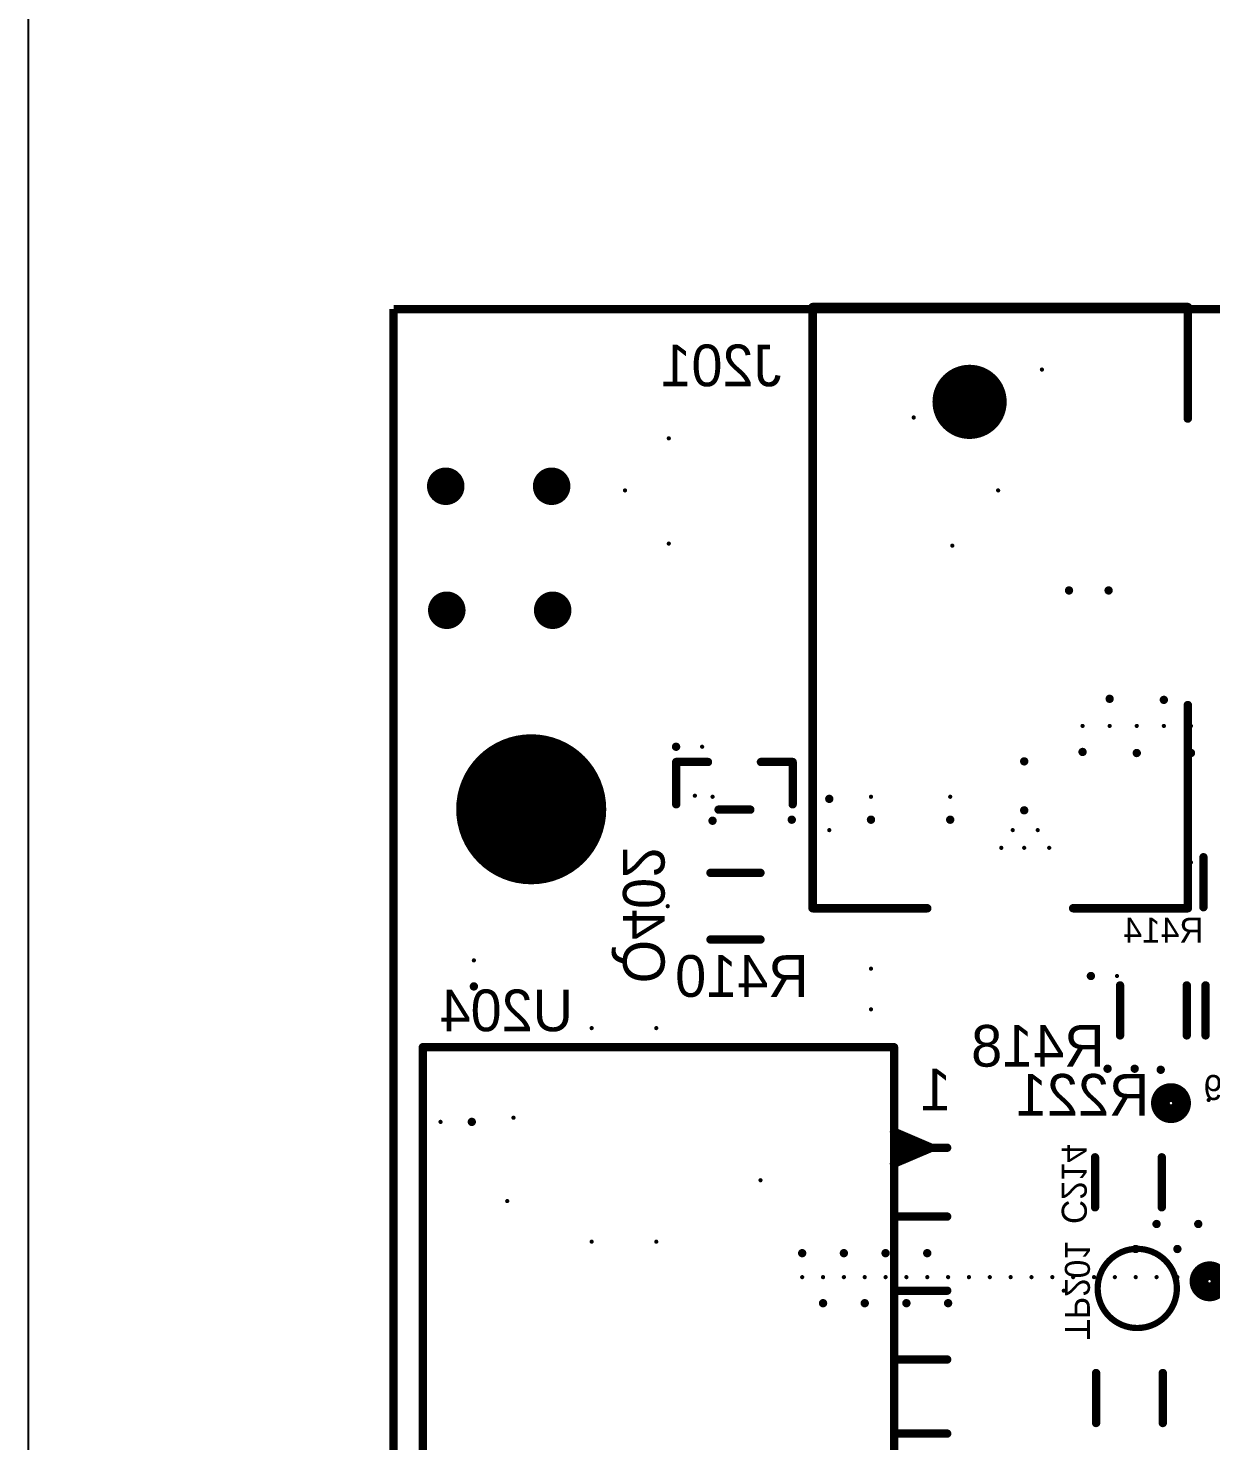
# Model space of a CAD drawing. Extents: x -22 to 197, y -17 to 116.
# Drawn here: x -22.35 to 6.02, y 48.12 to 82.01 of the extents above; entities that cross this region are included whole.
import ezdxf

# ---------------------------------------------------------------- set-up
doc = ezdxf.new("R2010")
doc.units = 0
doc.header["$MEASUREMENT"] = 0
doc.layers.get('0').update_dxf_attribs({"linetype": 'CONTINUOUS'})
for name, color, linetype in [('BOTTOMOVERLAY', 54, 'CONTINUOUS'), ('DRILLDRAWING', 1, 'CONTINUOUS'), ('MECHANICAL1', 6, 'CONTINUOUS')]:
    doc.layers.add(name, color=color, linetype=linetype)

msp = doc.modelspace()

# ---------------------------------------------------------------- linework, layer by layer
at = {"linetype": 'CONTINUOUS'}
msp.add_lwpolyline([(-22.345, -16.637), (196.901, -16.637), (196.901, 115.701), (-22.345, 115.701)], close=True, dxfattribs=at)
at = {"layer": 'BOTTOMOVERLAY'}
for points, const_width in [([(-3.531, 60.893), (-3.531, 75.318)], 0.203), ([(-3.531, 75.318), (5.469, 75.318)], 0.203), ([(5.469, 72.643), (5.469, 75.318)], 0.203), ([(5.469, 60.893), (5.469, 65.768)], 0.203), ([(-6.803, 63.387), (-6.803, 64.403)], 0.2), ([(-6.803, 64.403), (-6.041, 64.403)], 0.2), ([(-4.771, 64.403), (-4.009, 64.403)], 0.2), ([(-4.009, 63.387), (-4.009, 64.403)], 0.2), ([(-5.787, 63.26), (-5.025, 63.26)], 0.2), ([(5.844, 60.918), (5.844, 62.118)], 0.2), ([(-5.981, 61.743), (-4.781, 61.743)], 0.2), ([(-3.531, 60.893), (-0.781, 60.893)], 0.203), ([(2.719, 60.893), (5.469, 60.893)], 0.203), ([(-5.981, 60.143), (-4.781, 60.143)], 0.2), ([(3.844, 57.843), (3.844, 59.043)], 0.2), ([(5.444, 57.843), (5.444, 59.043)], 0.2), ([(5.894, 57.843), (5.894, 59.043)], 0.2), ([(-12.881, 57.56), (-1.578, 57.56)], 0.2), ([(-12.881, 45.876), (-12.881, 57.56)], 0.2), ([(-1.578, 45.876), (-1.578, 57.56)], 0.2), ([(-1.578, 55.528), (-1.573, 55.528)], 0.203), ([(-1.573, 55.528), (-0.684, 55.147)], 0.203), ([(-1.578, 54.766), (-0.684, 55.147)], 0.203), ([(-1.573, 55.147), (-0.303, 55.147)], 0.2), ([(-1.446, 54.915), (-1.446, 55.401)], 0.203), ([(-1.446, 55.274), (-1.065, 55.274)], 0.203), ([(-1.446, 55.02), (-1.065, 55.02)], 0.203), ([(3.244, 53.718), (3.244, 54.918)], 0.2), ([(4.844, 53.718), (4.844, 54.918)], 0.2), ([(-1.573, 53.496), (-0.303, 53.496)], 0.2), ([(-1.573, 51.718), (-0.303, 51.718)], 0.2), ([(-1.573, 50.067), (-0.303, 50.067)], 0.2), ([(3.269, 48.543), (3.269, 49.743)], 0.2), ([(4.869, 48.543), (4.869, 49.743)], 0.2), ([(-1.573, 48.289), (-0.303, 48.289)], 0.2)]:
    msp.add_lwpolyline(points, dxfattribs=dict(at, const_width=const_width))
for points, const_width in [([(-3.582, 75.318, 1), (-3.481, 75.318, 1)], 0.102), ([(-3.582, 75.318, 1), (-3.481, 75.318, 1)], 0.102), ([(5.418, 75.318, 1), (5.519, 75.318, 1)], 0.102), ([(5.418, 75.318, 1), (5.519, 75.318, 1)], 0.102), ([(5.418, 72.643, 1), (5.519, 72.643, 1)], 0.102), ([(5.418, 65.768, 1), (5.519, 65.768, 1)], 0.102), ([(-6.853, 64.403, 1), (-6.753, 64.403, 1)], 0.1), ([(-6.853, 64.403, 1), (-6.753, 64.403, 1)], 0.1), ([(-6.091, 64.403, 1), (-5.991, 64.403, 1)], 0.1), ([(-4.821, 64.403, 1), (-4.721, 64.403, 1)], 0.1), ([(-4.059, 64.403, 1), (-3.959, 64.403, 1)], 0.1), ([(-4.059, 64.403, 1), (-3.959, 64.403, 1)], 0.1), ([(-6.853, 63.387, 1), (-6.753, 63.387, 1)], 0.1), ([(-4.059, 63.387, 1), (-3.959, 63.387, 1)], 0.1), ([(-5.837, 63.26, 1), (-5.737, 63.26, 1)], 0.1), ([(-5.075, 63.26, 1), (-4.975, 63.26, 1)], 0.1), ([(5.794, 62.118, 1), (5.894, 62.118, 1)], 0.1), ([(-6.031, 61.743, 1), (-5.931, 61.743, 1)], 0.1), ([(-4.831, 61.743, 1), (-4.731, 61.743, 1)], 0.1), ([(5.794, 60.918, 1), (5.894, 60.918, 1)], 0.1), ([(-3.582, 60.893, 1), (-3.481, 60.893, 1)], 0.102), ([(-3.582, 60.893, 1), (-3.481, 60.893, 1)], 0.102), ([(-0.832, 60.893, 1), (-0.731, 60.893, 1)], 0.102), ([(2.668, 60.893, 1), (2.769, 60.893, 1)], 0.102), ([(5.418, 60.893, 1), (5.519, 60.893, 1)], 0.102), ([(5.418, 60.893, 1), (5.519, 60.893, 1)], 0.102), ([(-6.031, 60.143, 1), (-5.931, 60.143, 1)], 0.1), ([(-4.831, 60.143, 1), (-4.731, 60.143, 1)], 0.1), ([(3.794, 59.043, 1), (3.894, 59.043, 1)], 0.1), ([(5.394, 59.043, 1), (5.494, 59.043, 1)], 0.1), ([(5.844, 59.043, 1), (5.944, 59.043, 1)], 0.1), ([(-12.931, 57.56, 1), (-12.831, 57.56, 1)], 0.1), ([(-12.931, 57.56, 1), (-12.831, 57.56, 1)], 0.1), ([(-1.628, 57.56, 1), (-1.528, 57.56, 1)], 0.1), ([(-1.628, 57.56, 1), (-1.528, 57.56, 1)], 0.1), ([(3.794, 57.843, 1), (3.894, 57.843, 1)], 0.1), ([(5.394, 57.843, 1), (5.494, 57.843, 1)], 0.1), ([(5.844, 57.843, 1), (5.944, 57.843, 1)], 0.1), ([(5.319, 56.218, 1), (4.811, 56.218, 1)], 0.45), ([(4.698, 56.218, 1), (4.923, 56.218, 1)], 0.225), ([(5.206, 56.218, 1), (5.431, 56.218, 1)], 0.225), ([(-1.629, 55.528, 1), (-1.528, 55.528, 1)], 0.102), ([(-1.624, 55.528, 1), (-1.523, 55.528, 1)], 0.102), ([(-1.624, 55.528, 1), (-1.523, 55.528, 1)], 0.102), ([(-1.623, 55.147, 1), (-1.523, 55.147, 1)], 0.1), ([(-1.497, 55.401, 1), (-1.396, 55.401, 1)], 0.102), ([(-1.497, 55.274, 1), (-1.396, 55.274, 1)], 0.102), ([(-1.116, 55.274, 1), (-1.015, 55.274, 1)], 0.102), ([(-0.735, 55.147, 1), (-0.634, 55.147, 1)], 0.102), ([(-0.735, 55.147, 1), (-0.634, 55.147, 1)], 0.102), ([(-0.353, 55.147, 1), (-0.253, 55.147, 1)], 0.1), ([(-1.497, 55.02, 1), (-1.396, 55.02, 1)], 0.102), ([(-1.497, 54.915, 1), (-1.396, 54.915, 1)], 0.102), ([(-1.116, 55.02, 1), (-1.015, 55.02, 1)], 0.102), ([(3.194, 54.918, 1), (3.294, 54.918, 1)], 0.1), ([(4.794, 54.918, 1), (4.894, 54.918, 1)], 0.1), ([(-1.629, 54.766, 1), (-1.528, 54.766, 1)], 0.102), ([(-1.623, 53.496, 1), (-1.523, 53.496, 1)], 0.1), ([(-0.353, 53.496, 1), (-0.253, 53.496, 1)], 0.1), ([(3.194, 53.718, 1), (3.294, 53.718, 1)], 0.1), ([(4.794, 53.718, 1), (4.894, 53.718, 1)], 0.1), ([(5.206, 51.772, 1), (3.306, 51.772, 1)], 0.15), ([(6.244, 51.943, 1), (5.736, 51.943, 1)], 0.45), ([(5.623, 51.943, 1), (5.848, 51.943, 1)], 0.225), ([(-1.623, 51.718, 1), (-1.523, 51.718, 1)], 0.1), ([(-0.353, 51.718, 1), (-0.253, 51.718, 1)], 0.1), ([(3.268, 51.772, 1), (3.343, 51.772, 1)], 0.075), ([(5.168, 51.772, 1), (5.243, 51.772, 1)], 0.075), ([(-1.623, 50.067, 1), (-1.523, 50.067, 1)], 0.1), ([(-0.353, 50.067, 1), (-0.253, 50.067, 1)], 0.1), ([(3.219, 49.743, 1), (3.319, 49.743, 1)], 0.1), ([(4.819, 49.743, 1), (4.919, 49.743, 1)], 0.1), ([(3.219, 48.543, 1), (3.319, 48.543, 1)], 0.1), ([(4.819, 48.543, 1), (4.919, 48.543, 1)], 0.1), ([(-1.623, 48.289, 1), (-1.523, 48.289, 1)], 0.1), ([(-0.353, 48.289, 1), (-0.253, 48.289, 1)], 0.1)]:
    msp.add_lwpolyline(points, format="xyb", close=True, dxfattribs=dict(at, const_width=const_width))
at = {"layer": 'DRILLDRAWING', "const_width": 0.2}
for points in [[(-13.581, 75.268), (79.419, 75.268)], [(-13.581, 11.268), (-13.581, 75.268)]]:
    msp.add_lwpolyline(points, dxfattribs=at)
at = {"layer": 'DRILLDRAWING'}
for points, const_width in [([(-0.211, 73.043, 1), (0.679, 73.043, 1)], 0.89), ([(1.944, 73.818, 1), (1.994, 73.818, 1)], 0.05), ([(-1.131, 72.668, 1), (-1.081, 72.668, 1)], 0.05), ([(-7.006, 72.168, 1), (-6.956, 72.168, 1)], 0.05), ([(-12.556, 71.018, 1), (-12.106, 71.018, 1)], 0.45), ([(-10.016, 71.018, 1), (-9.566, 71.018, 1)], 0.45), ([(-8.056, 70.918, 1), (-8.006, 70.918, 1)], 0.05), ([(0.894, 70.918, 1), (0.944, 70.918, 1)], 0.05), ([(-7.006, 69.643, 1), (-6.956, 69.643, 1)], 0.05), ([(-0.206, 69.593, 1), (-0.156, 69.593, 1)], 0.05), ([(-12.531, 68.043, 1), (-12.081, 68.043, 1)], 0.45), ([(-9.991, 68.043, 1), (-9.541, 68.043, 1)], 0.45), ([(2.569, 68.518, 1), (2.669, 68.518, 1)], 0.1), ([(3.519, 68.518, 1), (3.619, 68.518, 1)], 0.1), ([(3.544, 65.918, 1), (3.644, 65.918, 1)], 0.1), ([(4.844, 65.893, 1), (4.944, 65.893, 1)], 0.1), ([(2.919, 65.268, 1), (2.969, 65.268, 1)], 0.05), ([(3.569, 65.268, 1), (3.619, 65.268, 1)], 0.05), ([(4.219, 65.268, 1), (4.269, 65.268, 1)], 0.05), ([(4.869, 65.268, 1), (4.919, 65.268, 1)], 0.05), ([(4.869, 65.268, 1), (4.919, 65.268, 1)], 0.05), ([(5.519, 65.268, 1), (5.569, 65.268, 1)], 0.05), ([(-11.181, 63.268, 1), (-9.381, 63.268, 1)], 1.8), ([(-6.856, 64.768, 1), (-6.756, 64.768, 1)], 0.1), ([(-6.206, 64.768, 1), (-6.156, 64.768, 1)], 0.05), ([(2.894, 64.643, 1), (2.994, 64.643, 1)], 0.1), ([(1.494, 64.418, 1), (1.594, 64.418, 1)], 0.1), ([(4.194, 64.618, 1), (4.294, 64.618, 1)], 0.1), ([(5.494, 64.618, 1), (5.594, 64.618, 1)], 0.1), ([(-6.381, 63.593, 1), (-6.331, 63.593, 1)], 0.05), ([(-5.956, 63.568, 1), (-5.906, 63.568, 1)], 0.05), ([(-4.056, 63.568, 1), (-4.006, 63.568, 1)], 0.05), ([(-3.181, 63.518, 1), (-3.081, 63.518, 1)], 0.1), ([(-2.156, 63.568, 1), (-2.106, 63.568, 1)], 0.05), ([(-0.256, 63.568, 1), (-0.206, 63.568, 1)], 0.05), ([(-5.981, 62.993, 1), (-5.881, 62.993, 1)], 0.1), ([(-4.081, 63.018, 1), (-3.981, 63.018, 1)], 0.1), ([(-2.181, 63.018, 1), (-2.081, 63.018, 1)], 0.1), ([(-0.281, 63.018, 1), (-0.181, 63.018, 1)], 0.1), ([(1.494, 63.243, 1), (1.594, 63.243, 1)], 0.1), ([(-3.156, 62.768, 1), (-3.106, 62.768, 1)], 0.05), ([(1.244, 62.768, 1), (1.294, 62.768, 1)], 0.05), ([(1.844, 62.768, 1), (1.894, 62.768, 1)], 0.05), ([(0.969, 62.343, 1), (1.019, 62.343, 1)], 0.05), ([(1.519, 62.343, 1), (1.569, 62.343, 1)], 0.05), ([(2.119, 62.343, 1), (2.169, 62.343, 1)], 0.05), ([(5.519, 61.993, 1), (5.569, 61.993, 1)], 0.05), ([(-7.031, 60.943, 1), (-6.981, 60.943, 1)], 0.05), ([(-11.681, 59.643, 1), (-11.631, 59.643, 1)], 0.05), ([(-2.156, 59.443, 1), (-2.106, 59.443, 1)], 0.05), ([(3.094, 59.268, 1), (3.194, 59.268, 1)], 0.1), ([(3.744, 59.268, 1), (3.794, 59.268, 1)], 0.05), ([(-11.706, 59.018, 1), (-11.606, 59.018, 1)], 0.1), ([(-2.156, 58.468, 1), (-2.106, 58.468, 1)], 0.05), ([(-8.856, 58.018, 1), (-8.806, 58.018, 1)], 0.05), ([(-7.306, 58.018, 1), (-7.256, 58.018, 1)], 0.05), ([(3.494, 57.043, 1), (3.594, 57.043, 1)], 0.1), ([(4.144, 57.043, 1), (4.244, 57.043, 1)], 0.1), ([(4.769, 57.018, 1), (4.869, 57.018, 1)], 0.1), ([(5.944, 56.293, 1), (5.994, 56.293, 1)], 0.05), ([(-10.731, 55.868, 1), (-10.681, 55.868, 1)], 0.05), ([(-12.481, 55.768, 1), (-12.431, 55.768, 1)], 0.05), ([(-11.756, 55.768, 1), (-11.656, 55.768, 1)], 0.1), ([(-4.806, 54.368, 1), (-4.756, 54.368, 1)], 0.05), ([(-10.881, 53.868, 1), (-10.831, 53.868, 1)], 0.05), ([(4.669, 53.318, 1), (4.769, 53.318, 1)], 0.1), ([(5.669, 53.318, 1), (5.769, 53.318, 1)], 0.1), ([(-8.856, 52.893, 1), (-8.806, 52.893, 1)], 0.05), ([(-7.306, 52.893, 1), (-7.256, 52.893, 1)], 0.05), ([(-3.831, 52.618, 1), (-3.731, 52.618, 1)], 0.1), ([(-2.831, 52.618, 1), (-2.731, 52.618, 1)], 0.1), ([(-1.831, 52.618, 1), (-1.731, 52.618, 1)], 0.1), ([(-0.831, 52.618, 1), (-0.731, 52.618, 1)], 0.1), ([(4.169, 52.718, 1), (4.269, 52.718, 1)], 0.1), ([(5.169, 52.718, 1), (5.269, 52.718, 1)], 0.1), ([(-3.806, 52.043, 1), (-3.756, 52.043, 1)], 0.05), ([(-3.306, 52.043, 1), (-3.256, 52.043, 1)], 0.05), ([(-2.806, 52.043, 1), (-2.756, 52.043, 1)], 0.05), ([(-2.306, 52.043, 1), (-2.256, 52.043, 1)], 0.05), ([(-1.806, 52.043, 1), (-1.756, 52.043, 1)], 0.05), ([(-1.306, 52.043, 1), (-1.256, 52.043, 1)], 0.05), ([(-0.806, 52.043, 1), (-0.756, 52.043, 1)], 0.05), ([(-0.306, 52.043, 1), (-0.256, 52.043, 1)], 0.05), ([(0.194, 52.043, 1), (0.244, 52.043, 1)], 0.05), ([(0.694, 52.043, 1), (0.744, 52.043, 1)], 0.05), ([(1.194, 52.043, 1), (1.244, 52.043, 1)], 0.05), ([(1.694, 52.043, 1), (1.744, 52.043, 1)], 0.05), ([(2.194, 52.043, 1), (2.244, 52.043, 1)], 0.05), ([(2.694, 52.043, 1), (2.744, 52.043, 1)], 0.05), ([(3.194, 52.043, 1), (3.244, 52.043, 1)], 0.05), ([(3.694, 52.043, 1), (3.744, 52.043, 1)], 0.05), ([(4.194, 52.043, 1), (4.244, 52.043, 1)], 0.05), ([(4.694, 52.043, 1), (4.744, 52.043, 1)], 0.05), ([(5.194, 52.043, 1), (5.244, 52.043, 1)], 0.05), ([(5.694, 52.043, 1), (5.744, 52.043, 1)], 0.05), ([(-3.331, 51.418, 1), (-3.231, 51.418, 1)], 0.1), ([(-2.331, 51.418, 1), (-2.231, 51.418, 1)], 0.1), ([(-1.331, 51.418, 1), (-1.231, 51.418, 1)], 0.1), ([(-0.806, 51.768, 1), (-0.756, 51.768, 1)], 0.05), ([(-0.331, 51.418, 1), (-0.231, 51.418, 1)], 0.1), ([(2.469, 51.718, 1), (2.519, 51.718, 1)], 0.05)]:
    msp.add_lwpolyline(points, format="xyb", close=True, dxfattribs=dict(at, const_width=const_width))
at = {"layer": 'MECHANICAL1', "const_width": 0.2}
for points in [[(-13.581, 75.268), (79.419, 75.268)], [(-13.581, 11.268), (-13.581, 75.268)]]:
    msp.add_lwpolyline(points, dxfattribs=at)

# ---------------------------------------------------------------- texts
at = {"layer": 'BOTTOMOVERLAY', "text_generation_flag": 2}
for s, height, rotation, p in [('J201', 1, 360, (-4.281, 73.418)), ('Q402', 1, 270, (-8.081, 59.093)), ('R414', 0.6, 360, (5.844, 60.068)), ('R410', 1, 360, (-3.631, 58.768)), ('U204', 1, 360, (-9.281, 57.943)), ('R418', 1, 360, (3.469, 57.093)), ('1', 1, 360, (-0.206, 56.043)), ('R221', 1, 360, (4.544, 55.918)), ('R419', 0.6, 360, (7.769, 56.293)), ('C214', 0.6, 270, (2.444, 53.318)), ('TP201', 0.6, 270, (2.519, 50.543))]:
    msp.add_text(s, height=height, rotation=rotation, dxfattribs=at).set_placement(p)

doc.saveas('drawing.dxf')
